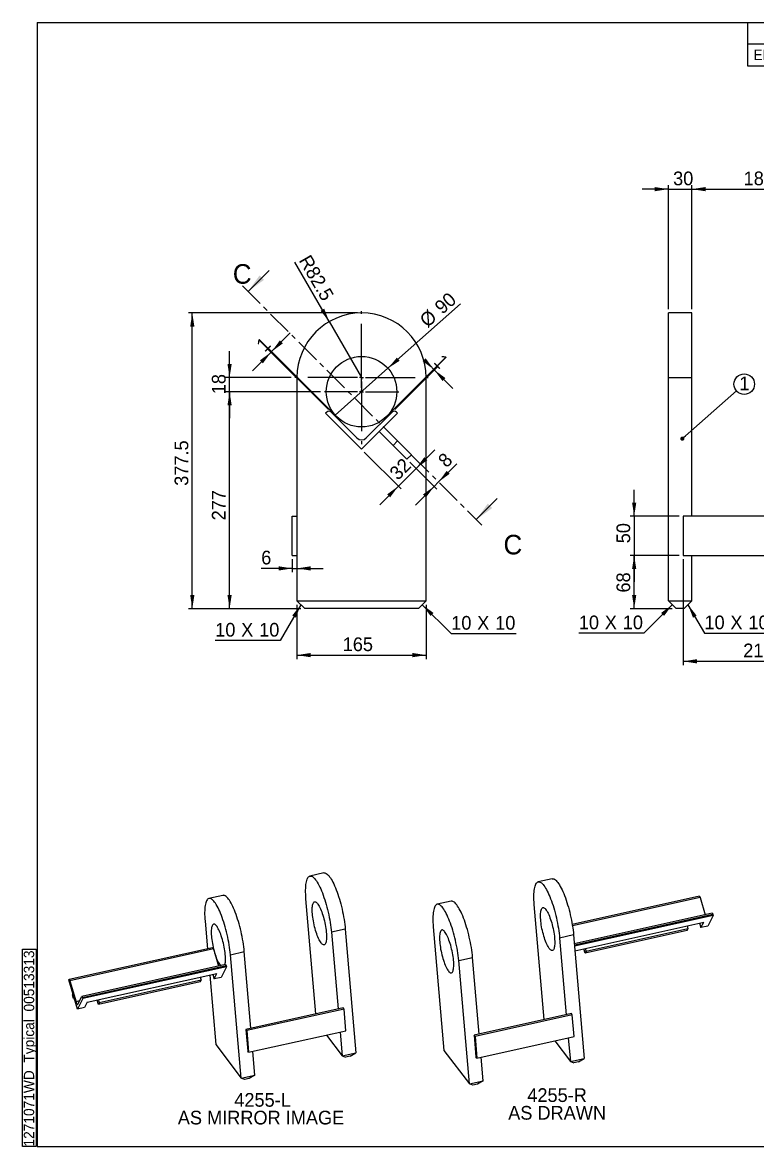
# Model space of a CAD drawing. Header units: millimetres. Extents: x 8 to 2090, y 25 to 1460.
# Drawn here: x 8 to 946, y 25 to 1460 of the extents above; entities that cross this region are included whole.
import ezdxf

# ---------------------------------------------------------------- set-up
doc = ezdxf.new("R2010")
doc.units = ezdxf.units.MM
doc.header["$LTSCALE"] = 5
doc.linetypes.add('CENTER', pattern=[10.16, 6.35, -1.27, 1.27, -1.27])
doc.linetypes.add('CENTERX2', pattern=[20.32, 12.7, -2.54, 2.54, -2.54])
doc.layers.add('AM_0', color=7, linetype='Continuous', lineweight=25)
for name, color, linetype in [('AM_10', 7, 'CENTER'), ('AM_5', 3, 'Continuous'), ('AM_6', 2, 'Continuous'), ('AM_7', 4, 'CENTERX2')]:
    doc.layers.add(name, color=color, linetype=linetype)
doc.styles.add('SLDTEXTSTYLE0', font='ARIAL.TTF', dxfattribs={"width": 0.948})
doc.styles.add('SLDTEXTSTYLE2', font='GOTHIC.TTF', dxfattribs={"width": 0.913})
doc.styles.get("Standard").update_dxf_attribs({"font": 'ARIAL.TTF'})
doc.dimstyles.new('SLDDIMSTYLE0', dxfattribs={"dimtxt": 17.5, "dimasz": 17.5, "dimexe": 0, "dimexo": 0.0625, "dimgap": 4.375, "dimtad": 1, "dimdec": 0, "dimrnd": 1e-09, "dimzin": 12, "dimdsep": 46, "dimtxsty": 'SLDTEXTSTYLE0', "dimsah": 1, "dimcen": 0.09, "dimadec": 0, "dimazin": 3, "dimtfac": 1, "dimtdec": 0, "dimtofl": 0, "dimtmove": 0, "dimatfit": 3, "dimfxl": 1, "dimfrac": 2, "dimtolj": 1, "dimtzin": 12, "dimarcsym": 0})
doc.dimstyles.new('SLDDIMSTYLE1', dxfattribs={"dimtxt": 17.5, "dimasz": 17.5, "dimexe": 0, "dimexo": 0.0625, "dimgap": 4.375, "dimtad": 1, "dimdec": 0, "dimrnd": 1e-09, "dimzin": 12, "dimdsep": 46, "dimtxsty": 'SLDTEXTSTYLE0', "dimsah": 1, "dimcen": 0.09, "dimadec": 0, "dimazin": 3, "dimtfac": 1, "dimtdec": 0, "dimtmove": 0, "dimatfit": 0, "dimfxl": 1, "dimfrac": 2, "dimtolj": 1, "dimtzin": 12, "dimarcsym": 0})
doc.dimstyles.new('SLDDIMSTYLE2', dxfattribs={"dimtxt": 0.18, "dimasz": 5.384615, "dimexe": 0, "dimexo": 0.0625, "dimgap": 0, "dimtad": 0, "dimtih": 1, "dimtoh": 1, "dimdec": 0, "dimrnd": 1e-09, "dimzin": 0, "dimdsep": 46, "dimtxsty": 'STANDARD', "dimblk1": 'DOT', "dimblk2": 'DOT', "dimsah": 1, "dimcen": 0.09, "dimadec": 0, "dimazin": 0, "dimtfac": 5.384615, "dimtdec": 0, "dimtofl": 0, "dimtmove": 0, "dimatfit": 3, "dimldrblk": 'DOT', "dimfxl": 1, "dimfrac": 2, "dimtolj": 1, "dimtzin": 0, "dimarcsym": 0})
doc.dimstyles.new('SLDDIMSTYLE3', dxfattribs={"dimtxt": 17.5, "dimasz": 17.5, "dimexe": 0, "dimexo": 0.0625, "dimgap": 4.375, "dimtad": 1, "dimdec": 0, "dimrnd": 1e-09, "dimzin": 12, "dimdsep": 46, "dimtxsty": 'SLDTEXTSTYLE0', "dimblk1": 'NONE', "dimsah": 1, "dimcen": 0, "dimadec": 0, "dimazin": 3, "dimtfac": 1, "dimtdec": 0, "dimtmove": 0, "dimatfit": 3, "dimldrblk": 'NONE', "dimfxl": 1, "dimfrac": 2, "dimtolj": 1, "dimtzin": 12, "dimarcsym": 0})
doc.dimstyles.new('SLDDIMSTYLE4', dxfattribs={"dimtxt": 17.5, "dimasz": 17.5, "dimexe": 0, "dimexo": 0.0625, "dimgap": 4.375, "dimtad": 1, "dimdec": 1, "dimrnd": 1e-09, "dimzin": 12, "dimdsep": 46, "dimtxsty": 'SLDTEXTSTYLE0', "dimsah": 1, "dimcen": 0, "dimadec": 0, "dimazin": 3, "dimtfac": 1, "dimtdec": 1, "dimtofl": 0, "dimtmove": 0, "dimatfit": 3, "dimfxl": 1, "dimfrac": 2, "dimtolj": 1, "dimtzin": 12, "dimarcsym": 0})
doc.dimstyles.new('SLDDIMSTYLE5', dxfattribs={"dimtxt": 17.5, "dimasz": 17.5, "dimexe": 0, "dimexo": 0.0625, "dimgap": 4.375, "dimtad": 1, "dimdec": 1, "dimrnd": 1e-09, "dimzin": 12, "dimdsep": 46, "dimtxsty": 'SLDTEXTSTYLE0', "dimsah": 1, "dimcen": 0.09, "dimadec": 0, "dimazin": 3, "dimtfac": 1, "dimtdec": 1, "dimtofl": 0, "dimtmove": 0, "dimatfit": 3, "dimfxl": 1, "dimfrac": 2, "dimtolj": 1, "dimtzin": 12, "dimarcsym": 0})

# ---------------------------------------------------------------- blocks, each defined once
blk = doc.blocks.new('SW_NOTE_0')
at = {"layer": 'AM_6', "color": 0}
for p, q in [((-18.8, 0.2), (-18.8, 251.9)), ((-18.8, 251.9), (-1.4, 251.9)), ((-1.4, 251.9), (-1.4, 0.2)), ((-1.4, 0.2), (-18.8, 0.2))]:
    blk.add_line(p, q, dxfattribs=at)
at = {"layer": 'AM_6', "color": 0, "insert": (-17.1, 0), "char_height": 13.229, "attachment_point": 1, "rotation": 90, "style": 'SLDTEXTSTYLE0'}
blk.add_mtext('1271071WD_Typical_00513313', dxfattribs=at)
blk = doc.blocks.new('SW_TABLEANNOTATION_0')
at = {"layer": 'AM_0', "color": 0}
for p, q in [((0, 0), (0, -27.3)), ((0, 0), (40, 0)), ((40, 0), (905, 0)), ((905, 0), (1000, 0)), ((1000, 0), (1142, 0)), ((1142, 0), (1142, -27.3)), ((0, -27.3), (0, -55.3)), ((0, -27.3), (40, -27.3)), ((40, -27.3), (40, -55.3)), ((40, -27.3), (905, -27.3)), ((905, -27.3), (905, -55.3)), ((905, -27.3), (1000, -27.3)), ((1000, -27.3), (1000, -55.3)), ((1000, -27.3), (1142, -27.3)), ((1142, -27.3), (1142, -55.3)), ((0, -55.3), (40, -55.3)), ((40, -55.3), (905, -55.3)), ((905, -55.3), (1000, -55.3)), ((1000, -55.3), (1142, -55.3))]:
    blk.add_line(p, q, dxfattribs=at)
at = {"layer": 'AM_0', "color": 0, "attachment_point": 1}
for s, insert, char_height, style in [('EDITIONS', (540.9, -8.5), 10.58, 'SLDTEXTSTYLE2'), ('ED', (7.8, -34.7), 13.23, 'SLDTEXTSTYLE0'), ('ALTERATION', (417.1, -34.7), 13.23, 'SLDTEXTSTYLE0'), ('DATE', (929, -34.7), 13.23, 'SLDTEXTSTYLE0'), ('SIGNATURE', (1019.6, -34.7), 13.23, 'SLDTEXTSTYLE0')]:
    blk.add_mtext(s, dxfattribs=dict(at, insert=insert, char_height=char_height, style=style))
blk = doc.blocks.new('_D_2')
at = {"layer": 'AM_5'}
for p, q in [((832.1, 1094.1), (832.1, 1252.2)), ((862.1, 1094.1), (862.1, 1252.2)), ((832.1, 1247.2), (798.5, 1247.2)), ((832.1, 1247.2), (862.1, 1247.2)), ((862.1, 1247.2), (895.8, 1247.2))]:
    blk.add_line(p, q, dxfattribs=at)
for points in [[(832.1, 1247.2), (814.6, 1249.9), (814.6, 1244.5)], [(862.1, 1247.2), (879.6, 1244.5), (879.6, 1249.9)]]:
    blk.add_solid(points, dxfattribs=at)
at = {"layer": 'AM_5', "insert": (838.2, 1269.7), "char_height": 17.5, "attachment_point": 1, "style": 'SLDTEXTSTYLE0'}
blk.add_mtext('30', dxfattribs=at)
blk = doc.blocks.new('_D_3')
at = {"layer": 'AM_5'}
for p, q in [((862.1, 1094.1), (862.1, 1252.2)), ((1050.1, 1094.1), (1050.1, 1252.2)), ((862.1, 1247.2), (1050.1, 1247.2))]:
    blk.add_line(p, q, dxfattribs=at)
for points in [[(862.1, 1247.2), (879.6, 1244.5), (879.6, 1249.9)], [(1050.1, 1247.2), (1032.6, 1249.9), (1032.6, 1244.5)]]:
    blk.add_solid(points, dxfattribs=at)
at = {"layer": 'AM_5', "insert": (928.2, 1269.7), "char_height": 17.5, "attachment_point": 1, "style": 'SLDTEXTSTYLE0'}
blk.add_mtext('188', dxfattribs=at)
blk = doc.blocks.new('_D_8')
at = {"layer": 'AM_5'}
for p, q in [((846.1, 779.6), (783.5, 779.6)), ((788.5, 711.6), (788.5, 779.6)), ((837.1, 711.6), (783.5, 711.6))]:
    blk.add_line(p, q, dxfattribs=at)
for points in [[(788.5, 779.6), (785.8, 762.1), (791.2, 762.1)], [(788.5, 711.6), (791.2, 729.1), (785.8, 729.1)]]:
    blk.add_solid(points, dxfattribs=at)
at = {"layer": 'AM_5', "insert": (765.9, 732.2), "char_height": 17.5, "attachment_point": 1, "rotation": 90, "style": 'SLDTEXTSTYLE0'}
blk.add_mtext('68', dxfattribs=at)
blk = doc.blocks.new('_D_9')
at = {"layer": 'AM_5'}
for p, q in [((788.5, 829.6), (788.5, 863.3)), ((846.1, 829.6), (783.5, 829.6)), ((788.5, 829.6), (788.5, 779.6)), ((846.1, 779.6), (783.5, 779.6)), ((788.5, 779.6), (788.5, 746))]:
    blk.add_line(p, q, dxfattribs=at)
for points in [[(788.5, 829.6), (791.2, 847.1), (785.8, 847.1)], [(788.5, 779.6), (785.8, 762.1), (791.2, 762.1)]]:
    blk.add_solid(points, dxfattribs=at)
at = {"layer": 'AM_5', "insert": (765.9, 795.1), "char_height": 17.5, "attachment_point": 1, "rotation": 90, "style": 'SLDTEXTSTYLE0'}
blk.add_mtext('50', dxfattribs=at)
blk = doc.blocks.new('_D_10')
at = {"layer": 'AM_5'}
for p, q in [((851.1, 774.6), (851.1, 639.4)), ((1061.1, 774.6), (1061.1, 639.4)), ((851.1, 644.4), (1061.1, 644.4))]:
    blk.add_line(p, q, dxfattribs=at)
for points in [[(851.1, 644.4), (868.6, 641.7), (868.6, 647.1)], [(1061.1, 644.4), (1043.6, 647.1), (1043.6, 641.7)]]:
    blk.add_solid(points, dxfattribs=at)
at = {"layer": 'AM_5', "insert": (927.7, 667), "char_height": 17.5, "attachment_point": 1, "style": 'SLDTEXTSTYLE0'}
blk.add_mtext('210', dxfattribs=at)
blk = doc.blocks.new('SW_CHAMFER_DIMENSION_0')
at = {"layer": 'AM_5', "color": 0}
for p, q in [((119.3, 36.4), (82.9, 0)), ((82.9, 0), (0, 0))]:
    blk.add_line(p, q, dxfattribs=at)
blk.add_solid([(119.3, 36.4), (105, 26), (108.9, 22.2)], dxfattribs=at)
at = {"layer": 'AM_5', "color": 0, "char_height": 17.5, "attachment_point": 1, "style": 'SLDTEXTSTYLE0'}
for s, insert in [('10', (0, 22.6)), (' X ', (26.7, 22.6)), ('10', (56.1, 22.6))]:
    blk.add_mtext(s, dxfattribs=dict(at, insert=insert))
blk = doc.blocks.new('SW_CHAMFER_DIMENSION_1')
at = {"layer": 'AM_5', "color": 0}
for p, q in [((-21, 36.4), (0, 0)), ((0, 0), (82.9, 0))]:
    blk.add_line(p, q, dxfattribs=at)
blk.add_solid([(-21, 36.4), (-14.6, 19.9), (-10, 22.6)], dxfattribs=at)
at = {"layer": 'AM_5', "color": 0, "char_height": 17.5, "attachment_point": 1, "style": 'SLDTEXTSTYLE0'}
for s, insert in [('10', (0, 22.6)), (' X ', (26.7, 22.6)), ('10', (56.1, 22.6))]:
    blk.add_mtext(s, dxfattribs=dict(at, insert=insert))
blk = doc.blocks.new('SW_NOTE_0_1')
at = {"layer": 'AM_6', "color": 0}
blk.add_circle((9.8, 8.6), 13.1, dxfattribs=at)
at = {"layer": 'AM_6', "color": 0, "insert": (10, 18.3), "char_height": 17.5, "attachment_point": 2, "style": 'SLDTEXTSTYLE0'}
blk.add_mtext('1', dxfattribs=at)
blk = doc.blocks.new('_Dot')
at = {"color": 0, "linetype": 'ByBlock', "lineweight": -2}
blk.add_line((-0.5, 0), (-1, 0), dxfattribs=at)
at = {"color": 0, "linetype": 'ByBlock', "const_width": 0.5}
blk.add_lwpolyline([(-0.25, 0, 1), (0.25, 0, 1)], format="xyb", close=True, dxfattribs=at)
blk = doc.blocks.new('_D_12')
at = {"layer": 'AM_5'}
for p, q in [((502, 898.8), (536.6, 864.2)), ((538.8, 873.4), (561.9, 896.5)), ((533.1, 867.7), (509.3, 843.9)), ((533.1, 867.7), (538.8, 873.4))]:
    blk.add_line(p, q, dxfattribs=at)
for points in [[(538.8, 873.4), (553, 883.9), (549.2, 887.7)], [(533.1, 867.7), (518.8, 857.3), (522.6, 853.5)]]:
    blk.add_solid(points, dxfattribs=at)
at = {"layer": 'AM_5', "insert": (536.5, 903), "char_height": 17.5, "attachment_point": 1, "rotation": 45, "style": 'SLDTEXTSTYLE0'}
blk.add_mtext('8', dxfattribs=at)
blk = doc.blocks.new('_D_13')
at = {"layer": 'AM_5'}
for p, q in [((352, 763), (312.4, 763)), ((352, 774.6), (352, 758)), ((352, 763), (358, 763)), ((358, 774.6), (358, 758)), ((358, 763), (391.6, 763))]:
    blk.add_line(p, q, dxfattribs=at)
for points in [[(352, 763), (334.5, 765.7), (334.5, 760.3)], [(358, 763), (375.5, 760.3), (375.5, 765.7)]]:
    blk.add_solid(points, dxfattribs=at)
at = {"layer": 'AM_5', "insert": (312.4, 785.6), "char_height": 17.5, "attachment_point": 1, "style": 'SLDTEXTSTYLE0'}
blk.add_mtext('6', dxfattribs=at)
blk = doc.blocks.new('_D_14')
at = {"layer": 'AM_5'}
for p, q in [((444, 911.6), (491, 864.6)), ((510.1, 890.7), (533.9, 914.5)), ((487.5, 868.1), (510.1, 890.7)), ((502, 898.8), (513.7, 887.2)), ((487.5, 868.1), (463.7, 844.3))]:
    blk.add_line(p, q, dxfattribs=at)
for points in [[(510.1, 890.7), (524.4, 901.2), (520.6, 905)], [(487.5, 868.1), (473.2, 857.6), (477, 853.8)]]:
    blk.add_solid(points, dxfattribs=at)
at = {"layer": 'AM_5', "insert": (474.5, 887), "char_height": 17.5, "attachment_point": 1, "rotation": 45, "style": 'SLDTEXTSTYLE0'}
blk.add_mtext('32', dxfattribs=at)
blk = doc.blocks.new('_D_15')
at = {"layer": 'AM_5'}
for p, q in [((388, 988.6), (267, 988.6)), ((272, 711.6), (272, 988.6)), ((363, 711.6), (267, 711.6))]:
    blk.add_line(p, q, dxfattribs=at)
for points in [[(272, 988.6), (269.3, 971.1), (274.7, 971.1)], [(272, 711.6), (274.7, 729.1), (269.3, 729.1)]]:
    blk.add_solid(points, dxfattribs=at)
at = {"layer": 'AM_5', "insert": (249.4, 824.3), "char_height": 17.5, "attachment_point": 1, "rotation": 90, "style": 'SLDTEXTSTYLE0'}
blk.add_mtext('277', dxfattribs=at)
blk = doc.blocks.new('_D_16')
at = {"layer": 'AM_5'}
for p, q in [((272, 1006.6), (272, 1040.3)), ((350.5, 1006.6), (267, 1006.6)), ((272, 988.6), (272, 1006.6)), ((388, 988.6), (267, 988.6)), ((272, 988.6), (272, 955))]:
    blk.add_line(p, q, dxfattribs=at)
for points in [[(272, 1006.6), (274.7, 1024.1), (269.3, 1024.1)], [(272, 988.6), (269.3, 971.1), (274.7, 971.1)]]:
    blk.add_solid(points, dxfattribs=at)
at = {"layer": 'AM_5', "insert": (249.4, 985.4), "char_height": 17.5, "attachment_point": 1, "rotation": 90, "style": 'SLDTEXTSTYLE0'}
blk.add_mtext('18', dxfattribs=at)
blk = doc.blocks.new('_D_17')
at = {"layer": 'AM_5'}
for q in [(566.9, 1100.6), (406.8, 958.8)]:
    blk.add_line((474.2, 1018.5), q, dxfattribs=at)
blk.add_solid([(474.2, 1018.5), (489.1, 1028.1), (485.5, 1032.1)], dxfattribs=at)
at = {"layer": 'AM_5', "char_height": 17.5, "attachment_point": 1, "rotation": 41.5176, "style": 'SLDTEXTSTYLE0'}
for s, insert in [('90', (532, 1099.7)), ('%%c', (512.9, 1082.8))]:
    blk.add_mtext(s, dxfattribs=dict(at, insert=insert))
blk = doc.blocks.new('_None')
blk = doc.blocks.new('_D_18')
at = {"layer": 'AM_5'}
for q in [(355.5, 1153.8), (440.5, 1006.6)]:
    blk.add_line((399.2, 1078.1), q, dxfattribs=at)
blk.add_solid([(399.2, 1078.1), (392.8, 1094.6), (388.2, 1091.9)], dxfattribs=at)
at = {"layer": 'AM_5', "insert": (375, 1165.1), "char_height": 17.5, "attachment_point": 1, "rotation": 300, "style": 'SLDTEXTSTYLE0'}
blk.add_mtext('R82.5', dxfattribs=at)
blk = doc.blocks.new('_D_19')
at = {"layer": 'AM_5'}
for p, q in [((358, 716.6), (358, 647.3)), ((523, 716.6), (523, 647.3)), ((358, 652.3), (523, 652.3))]:
    blk.add_line(p, q, dxfattribs=at)
for points in [[(358, 652.3), (375.5, 649.6), (375.5, 655)], [(523, 652.3), (505.5, 655), (505.5, 649.6)]]:
    blk.add_solid(points, dxfattribs=at)
at = {"layer": 'AM_5', "insert": (416.4, 674.9), "char_height": 17.5, "attachment_point": 1, "style": 'SLDTEXTSTYLE0'}
blk.add_mtext('165', dxfattribs=at)
blk = doc.blocks.new('SW_CHAMFER_DIMENSION_2')
at = {"layer": 'AM_5', "color": 0}
for p, q in [((109.3, 45.8), (82.9, 0)), ((82.9, 0), (0, 0))]:
    blk.add_line(p, q, dxfattribs=at)
blk.add_solid([(109.3, 45.8), (98.3, 32), (102.9, 29.3)], dxfattribs=at)
at = {"layer": 'AM_5', "color": 0, "char_height": 17.5, "attachment_point": 1, "style": 'SLDTEXTSTYLE0'}
for s, insert in [('10', (0, 22.6)), (' X ', (26.7, 22.6)), ('10', (56.1, 22.6))]:
    blk.add_mtext(s, dxfattribs=dict(at, insert=insert))
blk = doc.blocks.new('SW_CHAMFER_DIMENSION_3')
at = {"layer": 'AM_5', "color": 0}
for p, q in [((-37, 37), (0, 0)), ((0, 0), (82.9, 0))]:
    blk.add_line(p, q, dxfattribs=at)
blk.add_solid([(-37, 37), (-26.5, 22.7), (-22.7, 26.5)], dxfattribs=at)
at = {"layer": 'AM_5', "color": 0, "char_height": 17.5, "attachment_point": 1, "style": 'SLDTEXTSTYLE0'}
for s, insert in [('10', (0, 22.6)), (' X ', (26.7, 22.6)), ('10', (56.1, 22.6))]:
    blk.add_mtext(s, dxfattribs=dict(at, insert=insert))
blk = doc.blocks.new('_D_20')
at = {"layer": 'AM_5'}
for p, q in [((435.5, 1089.1), (219.4, 1089.1)), ((224.4, 711.6), (224.4, 1089.1)), ((363, 711.6), (219.4, 711.6))]:
    blk.add_line(p, q, dxfattribs=at)
for points in [[(224.4, 1089.1), (221.7, 1071.6), (227.1, 1071.6)], [(224.4, 711.6), (227.1, 729.1), (221.7, 729.1)]]:
    blk.add_solid(points, dxfattribs=at)
at = {"layer": 'AM_5', "insert": (201.8, 868.5), "char_height": 17.5, "attachment_point": 1, "rotation": 90, "style": 'SLDTEXTSTYLE0'}
blk.add_mtext('377.5', dxfattribs=at)
blk = doc.blocks.new('_D_21')
at = {"layer": 'AM_5'}
for p, q in [((325.7, 1039.8), (349.5, 1063.6)), ((325, 1039.1), (301.2, 1015.3)), ((398.1, 966), (321.4, 1042.6)), ((405.1, 960.4), (322.1, 1043.4)), ((325, 1039.1), (325.7, 1039.8))]:
    blk.add_line(p, q, dxfattribs=at)
for points in [[(325.7, 1039.8), (340, 1050.3), (336.2, 1054.1)], [(325, 1039.1), (310.7, 1028.6), (314.5, 1024.8)]]:
    blk.add_solid(points, dxfattribs=at)
at = {"layer": 'AM_5', "insert": (304.4, 1050.5), "char_height": 17.5, "attachment_point": 1, "rotation": 45, "style": 'SLDTEXTSTYLE0'}
blk.add_mtext('1', dxfattribs=at)
blk = doc.blocks.new('_D_22')
at = {"layer": 'AM_5'}
for p, q in [((475.8, 960.4), (536.2, 1020.7)), ((482.9, 966), (536.9, 1020)), ((532.6, 1017.1), (527.9, 1021.9)), ((533.3, 1016.4), (532.6, 1017.1)), ((533.3, 1016.4), (557.1, 992.6))]:
    blk.add_line(p, q, dxfattribs=at)
for points in [[(532.6, 1017.1), (522.2, 1031.4), (518.4, 1027.6)], [(533.3, 1016.4), (543.8, 1002.2), (547.6, 1006)]]:
    blk.add_solid(points, dxfattribs=at)
at = {"layer": 'AM_5', "insert": (543.8, 1037.9), "char_height": 17.5, "attachment_point": 1, "rotation": 315, "style": 'SLDTEXTSTYLE0'}
blk.add_mtext('1', dxfattribs=at)
blk = doc.blocks.new('SW_CENTERMARKSYMBOL_0')
at = {"layer": 'AM_7', "color": 0}
for p, q in [((0, 5), (0, 47.5)), ((-5, 0), (-47.5, 0)), ((0, 0), (-2.5, 0)), ((0, 0), (0, 2.5)), ((0, 0), (0, -2.5)), ((0, 0), (2.5, 0)), ((5, 0), (47.5, 0)), ((0, -5), (0, -47.5))]:
    blk.add_line(p, q, dxfattribs=at)
blk = doc.blocks.new('SW_CENTERMARKSYMBOL_1')
at = {"layer": 'AM_7', "color": 0}
for p, q in [((0, 5), (0, 85)), ((-5, 0), (-85, 0)), ((0, 0), (-2.5, 0)), ((0, 0), (0, 2.5)), ((0, 0), (0, -2.5)), ((0, 0), (2.5, 0)), ((5, 0), (85, 0)), ((0, -5), (0, -85))]:
    blk.add_line(p, q, dxfattribs=at)

msp = doc.modelspace()

# ---------------------------------------------------------------- linework, layer by layer
at = {"layer": 'AM_0'}
for p, q in [((26.34, 1460.01), (26.34, 24.91)), ((26.34, 1460.01), (2075.04, 1460.01)), ((862.15, 1089.14), (832.15, 1089.14)), ((832.15, 1006.64), (832.15, 1089.14)), ((862.15, 1006.64), (862.15, 1089.14)), ((357.99, 1006.64), (357.99, 721.64)), ((522.99, 721.64), (522.99, 1006.64)), ((832.15, 1006.64), (862.15, 1006.64)), ((832.15, 721.64), (832.15, 1006.64)), ((862.15, 829.64), (862.15, 1006.64)), ((395.95, 962.48), (394.53, 961.07)), ((434.48, 929.6), (401.6, 962.48)), ((479.38, 962.48), (446.5, 929.6)), ((486.46, 961.07), (485.04, 962.48)), ((394.53, 961.07), (440.49, 915.1)), ((440.49, 915.1), (486.46, 961.07)), ((463.12, 937.73), (480.8, 920.05)), ((468.78, 943.39), (486.46, 925.71)), ((486.46, 925.71), (480.8, 920.05)), ((480.8, 920.05), (498.48, 902.38)), ((486.46, 925.71), (504.13, 908.03)), ((504.13, 908.03), (498.48, 902.38)), ((351.99, 779.64), (351.99, 829.64)), ((351.99, 829.64), (357.99, 829.64)), ((1061.15, 829.64), (851.15, 829.64)), ((851.15, 829.64), (851.15, 779.64)), ((351.99, 779.64), (357.99, 779.64)), ((851.15, 779.64), (1061.15, 779.64)), ((862.15, 721.64), (862.15, 779.64)), ((367.99, 711.64), (357.99, 721.64)), ((357.99, 721.64), (522.99, 721.64)), ((512.99, 711.64), (522.99, 721.64)), ((842.15, 711.64), (832.15, 721.64)), ((832.15, 721.64), (862.15, 721.64)), ((862.15, 721.64), (852.15, 711.64)), ((512.99, 711.64), (367.99, 711.64)), ((852.15, 711.64), (842.15, 711.64)), ((392.34, 374.13), (374.6, 370.2)), ((683.74, 366.76), (666, 362.83)), ((263.42, 345.55), (245.68, 341.61)), ((382.28, 194.28), (369.55, 341.29)), ((554.82, 338.18), (537.08, 334.25)), ((673.67, 186.91), (660.95, 333.93)), ((871.73, 344.36), (709.4, 308.37)), ((872.7, 342.75), (709.68, 306.6)), ((872.7, 342.75), (879.32, 320.73)), ((888.13, 322.68), (712.09, 283.65)), ((889.09, 321.07), (712.25, 281.86)), ((889.44, 319.92), (712.35, 280.65)), ((889.44, 319.92), (882.61, 306.44)), ((889.09, 321.07), (889.44, 319.92)), ((240.63, 312.71), (243.69, 277.32)), ((419.71, 302.35), (401.97, 298.42)), ((419.71, 302.35), (433.36, 144.72)), ((532.03, 305.34), (545.67, 147.71)), ((712.85, 274.88), (877.2, 311.32)), ((857.15, 302.82), (727.05, 273.97)), ((855.99, 300.54), (857.15, 302.82)), ((856.01, 306.62), (857.15, 302.82)), ((872.02, 310.17), (873.74, 304.47)), ((873.74, 304.47), (877.2, 311.32)), ((882.61, 306.44), (873.74, 304.47)), ((401.97, 298.42), (410.45, 200.52)), ((711.11, 294.99), (693.37, 291.05)), ((693.37, 291.05), (701.84, 193.15)), ((711.11, 294.99), (724.75, 137.35)), ((855.99, 300.54), (725.89, 271.69)), ((250.33, 278.79), (67.01, 238.15)), ((251.29, 277.18), (67.97, 236.53)), ((251.29, 277.18), (257.91, 255.16)), ((273.05, 269.84), (290.79, 273.77)), ((299.27, 175.87), (290.79, 273.77)), ((725.89, 271.69), (724.18, 277.39)), ((727.05, 273.97), (725.89, 271.69)), ((725.91, 277.77), (727.05, 273.97)), ((286.7, 112.2), (273.05, 269.84)), ((564.45, 262.47), (582.19, 266.4)), ((578.09, 104.84), (564.45, 262.47)), ((590.66, 168.5), (582.19, 266.4)), ((266.73, 257.11), (83.4, 216.47)), ((267.69, 255.5), (84.36, 214.85)), ((268.03, 254.35), (84.71, 213.7)), ((90.22, 209.04), (255.8, 245.75)), ((250.62, 244.6), (252.33, 238.91)), ((252.33, 238.91), (255.8, 245.75)), ((259.86, 256.43), (260.43, 255.72)), ((268.03, 254.35), (261.2, 240.87)), ((267.69, 255.5), (268.03, 254.35)), ((66.65, 237.59), (66.86, 238)), ((77.88, 200.23), (66.65, 237.59)), ((67.97, 236.53), (76, 209.8)), ((234.59, 234.97), (104.49, 206.13)), ((235.75, 237.25), (105.65, 208.41)), ((234.59, 234.97), (235.75, 237.25)), ((234.61, 241.05), (235.75, 237.25)), ((246.6, 243.71), (254.28, 155.08)), ((261.2, 240.87), (252.33, 238.91)), ((71.94, 219.97), (71.3, 218.69)), ((72.68, 214.09), (71.3, 218.69)), ((73.33, 215.37), (72.68, 214.09)), ((78.37, 206.68), (83.25, 216.32)), ((72.68, 214.09), (73.74, 214)), ((80.45, 210.79), (76, 209.8)), ((84.71, 213.7), (77.88, 200.23)), ((86.75, 202.19), (77.88, 200.23)), ((84.36, 214.85), (84.71, 213.7)), ((90.22, 209.04), (86.75, 202.19)), ((104.49, 206.13), (102.78, 211.82)), ((105.65, 208.41), (104.49, 206.13)), ((104.51, 212.2), (105.65, 208.41)), ((416.95, 201.96), (292.76, 174.43)), ((418.13, 200.41), (416.95, 201.96)), ((418.13, 200.41), (293.94, 172.87)), ((420.52, 172.75), (418.13, 200.41)), ((708.35, 194.6), (584.16, 167.06)), ((709.53, 193.04), (585.34, 165.5)), ((709.53, 193.04), (708.35, 194.6)), ((711.92, 165.38), (709.53, 193.04)), ((293.94, 172.87), (292.76, 174.43)), ((292.76, 174.43), (295.16, 146.77)), ((293.94, 172.87), (296.34, 145.22)), ((296.34, 145.22), (420.52, 172.75)), ((395.62, 167.23), (415.62, 140.79)), ((412.99, 171.08), (415.62, 140.79)), ((585.34, 165.5), (584.16, 167.06)), ((584.16, 167.06), (586.55, 139.41)), ((585.34, 165.5), (587.73, 137.85)), ((587.73, 137.85), (711.92, 165.38)), ((687.02, 159.86), (707.01, 133.42)), ((704.39, 163.71), (707.01, 133.42)), ((254.28, 155.08), (286.7, 112.2)), ((296.34, 145.22), (295.16, 146.77)), ((304.44, 116.14), (301.82, 146.43)), ((415.62, 140.79), (433.36, 144.72)), ((425.96, 140.48), (433.36, 144.72)), ((545.67, 147.71), (578.09, 104.84)), ((415.62, 140.79), (420.04, 139.17)), ((425.96, 140.48), (420.04, 139.17)), ((587.73, 137.85), (586.55, 139.41)), ((595.84, 108.77), (593.21, 139.06)), ((707.01, 133.42), (724.75, 137.35)), ((707.01, 133.42), (711.44, 131.8)), ((717.35, 133.11), (711.44, 131.8)), ((717.35, 133.11), (724.75, 137.35)), ((286.7, 112.2), (304.44, 116.14)), ((304.44, 116.14), (297.04, 111.89)), ((291.13, 110.58), (286.7, 112.2)), ((297.04, 111.89), (291.13, 110.58)), ((578.09, 104.84), (595.84, 108.77)), ((582.52, 103.21), (578.09, 104.84)), ((588.44, 104.53), (582.52, 103.21)), ((595.84, 108.77), (588.44, 104.53)), ((26.34, 24.91), (2075.04, 24.91))]:
    msp.add_line(p, q, dxfattribs=at)
at = {"layer": 'AM_0', "flags": 128}
for points in [[(392.34, 374.13), (392.79, 374.2), (393.65, 374.15), (394.55, 373.89), (395.49, 373.41), (396.46, 372.73), (397.47, 371.83), (398.5, 370.73), (399.55, 369.42), (400.62, 367.92), (401.7, 366.23), (402.79, 364.36), (403.88, 362.32), (404.97, 360.11), (406.06, 357.74), (407.13, 355.23), (408.19, 352.59), (409.22, 349.82), (410.24, 346.94), (411.22, 343.96), (412.17, 340.9), (413.08, 337.76), (413.96, 334.56), (414.79, 331.32), (415.57, 328.04), (416.29, 324.75), (416.97, 321.45), (417.58, 318.16), (418.14, 314.9), (418.63, 311.67), (419.06, 308.49), (419.42, 305.38), (419.71, 302.35)], [(369.55, 341.29), (369.33, 344.23), (369.17, 347.07), (369.09, 349.78), (369.08, 352.37), (369.14, 354.82), (369.27, 357.12), (369.47, 359.26), (369.75, 361.24), (370.09, 363.03), (370.49, 364.64), (370.97, 366.06), (371.5, 367.28), (372.1, 368.3), (372.76, 369.11), (373.47, 369.71), (374.23, 370.09), (375.05, 370.26), (375.91, 370.22), (376.81, 369.96), (377.75, 369.48), (378.72, 368.79), (379.73, 367.9), (380.76, 366.79), (381.81, 365.49), (382.88, 363.99), (383.96, 362.3), (385.05, 360.43), (386.14, 358.39), (387.23, 356.18), (388.31, 353.81), (389.39, 351.3), (390.44, 348.66), (391.48, 345.89), (392.5, 343.01), (393.48, 340.03), (394.43, 336.97), (395.34, 333.83), (396.22, 330.63), (397.04, 327.38), (397.82, 324.11), (398.55, 320.81), (399.23, 317.51), (399.84, 314.23), (400.4, 310.96), (400.89, 307.74), (401.32, 304.56), (401.68, 301.45), (401.97, 298.42)], [(660.95, 333.93), (660.72, 336.86), (660.57, 339.7), (660.49, 342.42), (660.48, 345.01), (660.54, 347.46), (660.67, 349.76), (660.87, 351.9), (661.14, 353.87), (661.48, 355.66), (661.89, 357.27), (662.36, 358.69), (662.9, 359.91), (663.5, 360.93), (664.15, 361.74), (664.87, 362.34), (665.63, 362.72), (666.44, 362.9), (667.3, 362.85), (668.21, 362.59), (669.15, 362.11), (670.12, 361.43), (671.12, 360.53), (672.15, 359.42), (673.21, 358.12), (674.28, 356.62), (675.36, 354.93), (676.44, 353.06), (677.54, 351.02), (678.63, 348.81), (679.71, 346.44), (680.78, 343.93), (681.84, 341.29), (682.88, 338.52), (683.89, 335.64), (684.88, 332.66), (685.83, 329.6), (686.74, 326.46), (687.61, 323.26), (688.44, 320.02), (689.22, 316.74), (689.95, 313.45), (690.62, 310.15), (691.24, 306.86), (691.79, 303.59), (692.29, 300.37), (692.71, 297.19), (693.07, 294.08), (693.37, 291.05)], [(683.74, 366.76), (684.18, 366.83), (685.04, 366.78), (685.95, 366.52), (686.89, 366.05), (687.86, 365.36), (688.87, 364.46), (689.9, 363.36), (690.95, 362.05), (692.02, 360.55), (693.1, 358.87), (694.19, 357), (695.28, 354.95), (696.37, 352.74), (697.45, 350.38), (698.52, 347.87), (699.58, 345.22), (700.62, 342.45), (701.63, 339.57), (702.62, 336.6), (703.57, 333.53), (704.48, 330.39), (705.35, 327.19), (706.18, 323.95), (706.96, 320.67), (707.69, 317.38), (708.36, 314.08), (708.98, 310.79), (709.53, 307.53), (710.03, 304.3), (710.45, 301.13), (710.82, 298.02), (711.11, 294.99)], [(290.79, 273.77), (290.5, 276.8), (290.14, 279.91), (289.71, 283.08), (289.22, 286.31), (288.66, 289.58), (288.05, 292.86), (287.37, 296.16), (286.65, 299.46), (285.87, 302.73), (285.04, 305.98), (284.17, 309.18), (283.25, 312.32), (282.3, 315.38), (281.32, 318.36), (280.3, 321.24), (279.27, 324.01), (278.21, 326.65), (277.14, 329.16), (276.05, 331.53), (274.96, 333.73), (273.87, 335.78), (272.78, 337.65), (271.7, 339.34), (270.63, 340.84), (269.58, 342.14), (268.55, 343.25), (267.55, 344.14), (266.57, 344.83), (265.63, 345.31), (264.73, 345.57), (263.87, 345.61), (263.42, 345.55)], [(273.05, 269.84), (272.76, 272.87), (272.4, 275.98), (271.97, 279.15), (271.48, 282.38), (270.92, 285.64), (270.31, 288.93), (269.63, 292.23), (268.91, 295.52), (268.13, 298.8), (267.3, 302.05), (266.42, 305.24), (265.51, 308.38), (264.56, 311.45), (263.58, 314.43), (262.56, 317.3), (261.53, 320.07), (260.47, 322.72), (259.4, 325.23), (258.31, 327.59), (257.22, 329.8), (256.13, 331.85), (255.04, 333.72), (253.96, 335.4), (252.89, 336.9), (251.84, 338.21), (250.81, 339.31), (249.8, 340.21), (248.83, 340.9), (247.89, 341.37), (246.99, 341.63), (246.13, 341.68), (245.31, 341.51), (244.55, 341.12), (243.84, 340.52), (243.18, 339.71), (242.58, 338.7), (242.05, 337.48), (241.58, 336.06), (241.17, 334.45), (240.83, 332.65), (240.55, 330.68), (240.35, 328.54), (240.22, 326.24), (240.16, 323.79), (240.17, 321.2), (240.25, 318.48), (240.41, 315.65), (240.63, 312.71)], [(388.78, 285.01), (387.99, 286.14), (387.19, 287.46), (386.38, 288.95), (385.58, 290.61), (384.78, 292.42), (384, 294.36), (383.24, 296.43), (382.51, 298.6), (381.81, 300.86), (381.14, 303.19), (380.52, 305.57), (379.95, 307.99), (379.43, 310.42), (378.96, 312.85), (378.56, 315.25), (378.22, 317.61), (377.94, 319.92), (377.73, 322.14), (377.6, 324.27), (377.53, 326.29), (377.53, 328.17), (377.61, 329.92), (377.75, 331.51), (377.97, 332.93), (378.25, 334.16), (378.6, 335.21), (379.01, 336.06), (379.48, 336.71), (380, 337.15), (380.58, 337.37), (381.21, 337.38), (381.87, 337.17), (382.58, 336.75), (383.32, 336.12), (384.08, 335.28), (384.86, 334.25), (385.66, 333.02), (386.46, 331.62), (387.27, 330.04), (388.06, 328.31), (388.85, 326.43), (389.62, 324.42), (390.37, 322.3), (391.09, 320.09), (391.77, 317.79), (392.42, 315.43), (393.01, 313.03), (393.56, 310.6), (394.05, 308.17), (394.49, 305.75), (394.86, 303.36), (395.17, 301.03), (395.41, 298.76), (395.59, 296.58), (395.69, 294.51), (395.72, 292.56), (395.68, 290.74), (395.57, 289.07), (395.39, 287.56), (395.15, 286.23), (394.83, 285.09), (394.45, 284.14), (394.01, 283.39), (393.51, 282.85), (392.96, 282.52), (392.36, 282.4), (391.71, 282.5), (391.02, 282.82), (390.3, 283.34), (389.55, 284.08), (388.78, 285.01)], [(564.45, 262.47), (564.16, 265.5), (563.79, 268.61), (563.37, 271.78), (562.87, 275.01), (562.32, 278.27), (561.7, 281.56), (561.03, 284.86), (560.3, 288.16), (559.52, 291.43), (558.69, 294.68), (557.82, 297.88), (556.91, 301.01), (555.96, 304.08), (554.97, 307.06), (553.96, 309.94), (552.92, 312.71), (551.86, 315.35), (550.79, 317.86), (549.71, 320.22), (548.62, 322.43), (547.53, 324.48), (546.44, 326.35), (545.36, 328.04), (544.29, 329.54), (543.24, 330.84), (542.21, 331.94), (541.2, 332.84), (540.23, 333.53), (539.29, 334.01), (538.38, 334.27), (537.52, 334.31), (536.71, 334.14), (535.95, 333.76), (535.23, 333.16), (534.58, 332.35), (533.98, 331.33), (533.44, 330.11), (532.97, 328.69), (532.56, 327.08), (532.22, 325.29), (531.95, 323.31), (531.75, 321.17), (531.62, 318.87), (531.56, 316.42), (531.57, 313.83), (531.65, 311.11), (531.8, 308.28), (532.03, 305.34)], [(582.19, 266.4), (581.9, 269.43), (581.54, 272.54), (581.11, 275.72), (580.62, 278.94), (580.06, 282.21), (579.44, 285.5), (578.77, 288.8), (578.04, 292.09), (577.26, 295.37), (576.44, 298.61), (575.56, 301.81), (574.65, 304.95), (573.7, 308.01), (572.71, 310.99), (571.7, 313.87), (570.66, 316.64), (569.61, 319.28), (568.53, 321.79), (567.45, 324.16), (566.36, 326.37), (565.27, 328.41), (564.18, 330.28), (563.1, 331.97), (562.03, 333.47), (560.98, 334.77), (559.95, 335.88), (558.94, 336.78), (557.97, 337.46), (557.03, 337.94), (556.13, 338.2), (555.27, 338.25), (554.82, 338.18)], [(871.73, 344.36), (871.8, 344.36), (871.93, 344.29), (872.08, 344.13), (872.24, 343.89), (872.4, 343.56), (872.55, 343.18), (872.7, 342.75)], [(680.17, 277.64), (679.38, 278.77), (678.58, 280.09), (677.78, 281.58), (676.97, 283.24), (676.18, 285.05), (675.4, 286.99), (674.64, 289.06), (673.91, 291.23), (673.2, 293.49), (672.54, 295.82), (671.92, 298.2), (671.35, 300.62), (670.82, 303.05), (670.36, 305.48), (669.96, 307.88), (669.61, 310.25), (669.34, 312.55), (669.13, 314.77), (668.99, 316.9), (668.92, 318.92), (668.93, 320.81), (669, 322.55), (669.15, 324.14), (669.36, 325.56), (669.64, 326.8), (669.99, 327.85), (670.4, 328.7), (670.87, 329.34), (671.4, 329.78), (671.98, 330), (672.6, 330.01), (673.27, 329.8), (673.98, 329.38), (674.71, 328.75), (675.47, 327.92), (676.26, 326.88), (677.05, 325.66), (677.86, 324.25), (678.66, 322.67), (679.46, 320.94), (680.25, 319.06), (681.02, 317.06), (681.77, 314.94), (682.49, 312.72), (683.17, 310.42), (683.81, 308.06), (684.41, 305.66), (684.96, 303.23), (685.45, 300.8), (685.89, 298.38), (686.26, 296), (686.57, 293.66), (686.81, 291.39), (686.98, 289.22), (687.09, 287.14), (687.12, 285.19), (687.08, 283.37), (686.97, 281.7), (686.79, 280.2), (686.54, 278.87), (686.23, 277.72), (685.85, 276.77), (685.41, 276.02), (684.91, 275.48), (684.35, 275.15), (683.75, 275.03), (683.1, 275.13), (682.42, 275.45), (681.7, 275.97), (680.95, 276.71), (680.17, 277.64)], [(888.13, 322.68), (888.19, 322.68), (888.33, 322.61), (888.48, 322.45), (888.64, 322.21), (888.79, 321.88), (888.95, 321.5), (889.09, 321.07)], [(266.05, 256.96), (266.23, 257.65), (266.47, 258.98), (266.65, 260.49), (266.76, 262.15), (266.8, 263.97), (266.77, 265.93), (266.67, 268), (266.5, 270.18), (266.25, 272.44), (265.94, 274.78), (265.57, 277.17), (265.14, 279.58), (264.64, 282.02), (264.1, 284.44), (263.5, 286.85), (262.85, 289.21), (262.17, 291.5), (261.45, 293.72), (260.71, 295.84), (259.93, 297.85), (259.15, 299.73), (258.35, 301.46), (257.54, 303.03), (256.74, 304.44), (255.94, 305.67), (255.16, 306.7), (254.4, 307.54), (253.66, 308.17), (252.96, 308.59), (252.29, 308.79), (251.66, 308.79), (251.08, 308.56), (250.56, 308.13), (250.09, 307.48), (249.68, 306.63), (249.33, 305.58), (249.05, 304.34), (248.83, 302.92), (248.69, 301.33), (248.61, 299.59), (248.61, 297.7), (248.68, 295.69), (248.81, 293.56), (249.02, 291.33), (249.3, 289.03), (249.64, 286.67), (250.04, 284.26), (250.51, 281.84), (251.03, 279.4), (251.6, 276.99), (252.22, 274.6), (252.89, 272.27), (253.59, 270.01), (254.32, 267.84), (255.08, 265.78), (255.86, 263.83), (256.66, 262.02), (257.46, 260.37), (258.27, 258.88), (259.07, 257.56), (259.86, 256.43), (259.86, 256.43)], [(551.25, 249.06), (552.03, 248.12), (552.78, 247.39), (553.5, 246.86), (554.19, 246.55), (554.83, 246.45), (555.43, 246.57), (555.99, 246.9), (556.49, 247.44), (556.93, 248.19), (557.31, 249.14), (557.62, 250.28), (557.87, 251.61), (558.05, 253.12), (558.16, 254.79), (558.2, 256.6), (558.17, 258.56), (558.07, 260.63), (557.89, 262.81), (557.65, 265.08), (557.34, 267.41), (556.97, 269.8), (556.53, 272.22), (556.04, 274.65), (555.49, 277.08), (554.89, 279.48), (554.25, 281.84), (553.57, 284.13), (552.85, 286.35), (552.1, 288.47), (551.33, 290.48), (550.54, 292.36), (549.74, 294.09), (548.94, 295.67), (548.13, 297.07), (547.34, 298.3), (546.56, 299.33), (545.79, 300.17), (545.06, 300.8), (544.35, 301.22), (543.68, 301.43), (543.06, 301.42), (542.48, 301.19), (541.95, 300.76), (541.48, 300.11), (541.07, 299.26), (540.73, 298.21), (540.44, 296.97), (540.23, 295.56), (540.08, 293.97), (540.01, 292.22), (540.01, 290.33), (540.07, 288.32), (540.21, 286.19), (540.42, 283.97), (540.7, 281.66), (541.04, 279.3), (541.44, 276.9), (541.91, 274.47), (542.43, 272.04), (543, 269.62), (543.62, 267.24), (544.28, 264.9), (544.99, 262.65), (545.72, 260.47), (546.48, 258.41), (547.26, 256.46), (548.06, 254.66), (548.86, 253), (549.66, 251.51), (550.46, 250.19), (551.25, 249.06)], [(250.33, 278.79), (250.4, 278.79), (250.53, 278.72), (250.68, 278.56), (250.84, 278.32), (251, 278), (251.15, 277.61), (251.29, 277.18)], [(266.73, 257.11), (266.79, 257.11), (266.93, 257.04), (267.08, 256.88), (267.23, 256.64), (267.39, 256.32), (267.55, 255.93), (267.69, 255.5)], [(66.86, 238), (66.95, 238.12), (67.07, 238.15), (67.21, 238.08), (67.36, 237.92), (67.51, 237.67), (67.67, 237.35), (67.83, 236.97), (67.97, 236.53)], [(83.25, 216.32), (83.35, 216.44), (83.47, 216.47), (83.6, 216.4), (83.75, 216.24), (83.91, 215.99), (84.07, 215.67), (84.22, 215.29), (84.36, 214.85)], [(76, 209.8), (76.31, 208.89), (76.63, 208.07), (76.97, 207.39), (77.3, 206.87), (77.62, 206.53), (77.91, 206.38), (78.16, 206.43), (78.37, 206.68)]]:
    msp.add_lwpolyline(points, dxfattribs=at)
at = {"layer": 'AM_0'}
msp.add_circle((440.49, 988.64), 45, dxfattribs=at)
for centre, radius, start, end in [((440.49, 1006.64), 82.5, 0, 180), ((398.77, 959.65), 4, 45, 135), ((482.21, 959.65), 4, 45, 135), ((440.49, 935.61), 8.5, 225, 315)]:
    msp.add_arc(centre, radius, start, end, dxfattribs=at)
at = {"layer": 'AM_10', "linetype": 'Continuous'}
for p, q in [((322.4, 1143.51), (295.53, 1116.64)), ((613.74, 852.17), (586.87, 825.3))]:
    msp.add_line(p, q, dxfattribs=at)
at = {"layer": 'AM_10'}
msp.add_line((288.46, 1123.71), (593.94, 818.23), dxfattribs=at)
for points in [[(295.53, 1116.64), (316.04, 1131.49), (310.38, 1137.14)], [(586.87, 825.3), (607.38, 840.15), (601.72, 845.8)]]:
    msp.add_solid(points, dxfattribs=at)

# ---------------------------------------------------------------- block references
at = {"layer": 'AM_0'}
msp.add_blockref('SW_TABLEANNOTATION_0', (933.04, 1460.01), dxfattribs=at)
at = {"layer": 'AM_5'}
for name, p in [('SW_CHAMFER_DIMENSION_2', (253.66, 670.82)), ('SW_CHAMFER_DIMENSION_3', (554.95, 679.69)), ('SW_CHAMFER_DIMENSION_0', (717.83, 680.2)), ('SW_CHAMFER_DIMENSION_1', (878.19, 680.2))]:
    msp.add_blockref(name, p, dxfattribs=at)
at = {"layer": 'AM_6'}
for name, p in [('SW_NOTE_0_1', (919.2, 989.63)), ('SW_NOTE_0', (26.42, 24.91))]:
    msp.add_blockref(name, p, dxfattribs=at)
at = {"layer": 'AM_7'}
for name, p in [('SW_CENTERMARKSYMBOL_1', (440.49, 1006.64)), ('SW_CENTERMARKSYMBOL_0', (440.49, 988.64))]:
    msp.add_blockref(name, p, dxfattribs=at)

# ---------------------------------------------------------------- texts
at = {"layer": 'AM_10', "char_height": 25, "attachment_point": 1, "style": 'SLDTEXTSTYLE0'}
for insert in [(276.11, 1151.45), (621.68, 805.87)]:
    msp.add_mtext('C', dxfattribs=dict(at, insert=insert))
at = {"layer": 'AM_6', "char_height": 17.5, "attachment_point": 2, "style": 'SLDTEXTSTYLE0'}
for s, insert in [('4255-L', (314.09, 93.19)), ('4255-R', (690.07, 99.28)), ('AS DRAWN', (690.13, 76.68)), ('AS MIRROR IMAGE', (312.13, 70.58))]:
    msp.add_mtext(s, dxfattribs=dict(at, insert=insert))

# ---------------------------------------------------------------- dimensions: what is measured, and where the dimension line sits
at = {"layer": 'AM_5'}
for base, p1, p2, dimstyle, picture, middle in [((862.15, 1247.19), (832.15, 1089.14), (862.15, 1089.14), 'SLDDIMSTYLE1', '_D_2', (851.55, 1247.19)), ((1050.15, 1247.19), (862.15, 1089.14), (1050.15, 1089.14), 'SLDDIMSTYLE0', '_D_3', (948.27, 1247.19)), ((357.99, 763.03), (351.99, 779.64), (357.99, 779.64), 'SLDDIMSTYLE1', '_D_13', (319.13, 763.03)), ((1061.15, 644.4), (851.15, 779.64), (1061.15, 779.64), 'SLDDIMSTYLE0', '_D_10', (947.78, 644.4)), ((522.99, 652.33), (357.99, 721.64), (522.99, 721.64), 'SLDDIMSTYLE0', '_D_19', (436.46, 652.33))]:
    dim = msp.add_linear_dim(base=base, p1=p1, p2=p2, dimstyle=dimstyle, dxfattribs=at)
    dim.commit()
    dim.dimension.update_dxf_attribs({"geometry": picture, "text_midpoint": middle, "dimtype": 160})
dim = msp.add_radius_dim(center=(440.49, 1006.64), mpoint=(399.24, 1078.09), dimstyle='SLDDIMSTYLE4', dxfattribs=at)
dim.commit()
dim.dimension.update_dxf_attribs({"geometry": '_D_18', "text_midpoint": (371.23, 1126.61), "dimtype": 164})
dim = msp.add_diameter_dim_2p(p1=(406.8, 958.81), p2=(474.19, 1018.47), dimstyle='SLDDIMSTYLE3', dxfattribs=at)
dim.commit()
dim.dimension.update_dxf_attribs({"geometry": '_D_17', "text_midpoint": (547.83, 1083.66), "dimtype": 163})
for base, p1, p2, angle, dimstyle, picture, middle in [((224.38, 1089.14), (367.99, 711.64), (440.49, 1089.14), 90, 'SLDDIMSTYLE5', '_D_20', (224.38, 898.53)), ((325.68, 1039.81), (401.6, 962.48), (408.67, 956.82), 45, 'SLDDIMSTYLE1', '_D_21', (325.11, 1039.25)), ((271.99, 1006.64), (392.99, 988.64), (355.49, 1006.64), 90, 'SLDDIMSTYLE1', '_D_16', (271.99, 998.78)), ((532.64, 1017.15), (479.38, 962.48), (472.31, 956.82), 315, 'SLDDIMSTYLE1', '_D_22', (532.6, 1017.18)), ((271.99, 988.64), (367.99, 711.64), (392.99, 988.64), 90, 'SLDDIMSTYLE0', '_D_15', (271.99, 844.36)), ((510.12, 890.73), (440.49, 915.1), (498.48, 902.38), 45, 'SLDDIMSTYLE1', '_D_14', (499.87, 880.47)), ((538.77, 873.4), (498.48, 902.38), (593.94, 818.23), 45, 'SLDDIMSTYLE1', '_D_12', (557.15, 891.78)), ((788.48, 779.64), (851.15, 829.64), (851.15, 779.64), 90, 'SLDDIMSTYLE1', '_D_9', (788.48, 808.46)), ((788.48, 779.64), (842.15, 711.64), (851.15, 779.64), 90, 'SLDDIMSTYLE0', '_D_8', (788.48, 745.52))]:
    dim = msp.add_linear_dim(base=base, p1=p1, p2=p2, angle=angle, dimstyle=dimstyle, dxfattribs=at)
    dim.commit()
    dim.dimension.update_dxf_attribs({"geometry": picture, "text_midpoint": middle, "dimtype": 160})

# ---------------------------------------------------------------- leaders
at = {"layer": 'AM_6'}
msp.add_leader([(850.04, 928.7), (919.2, 989.63)], dimstyle='SLDDIMSTYLE2', dxfattribs=at)

doc.saveas('drawing.dxf')
